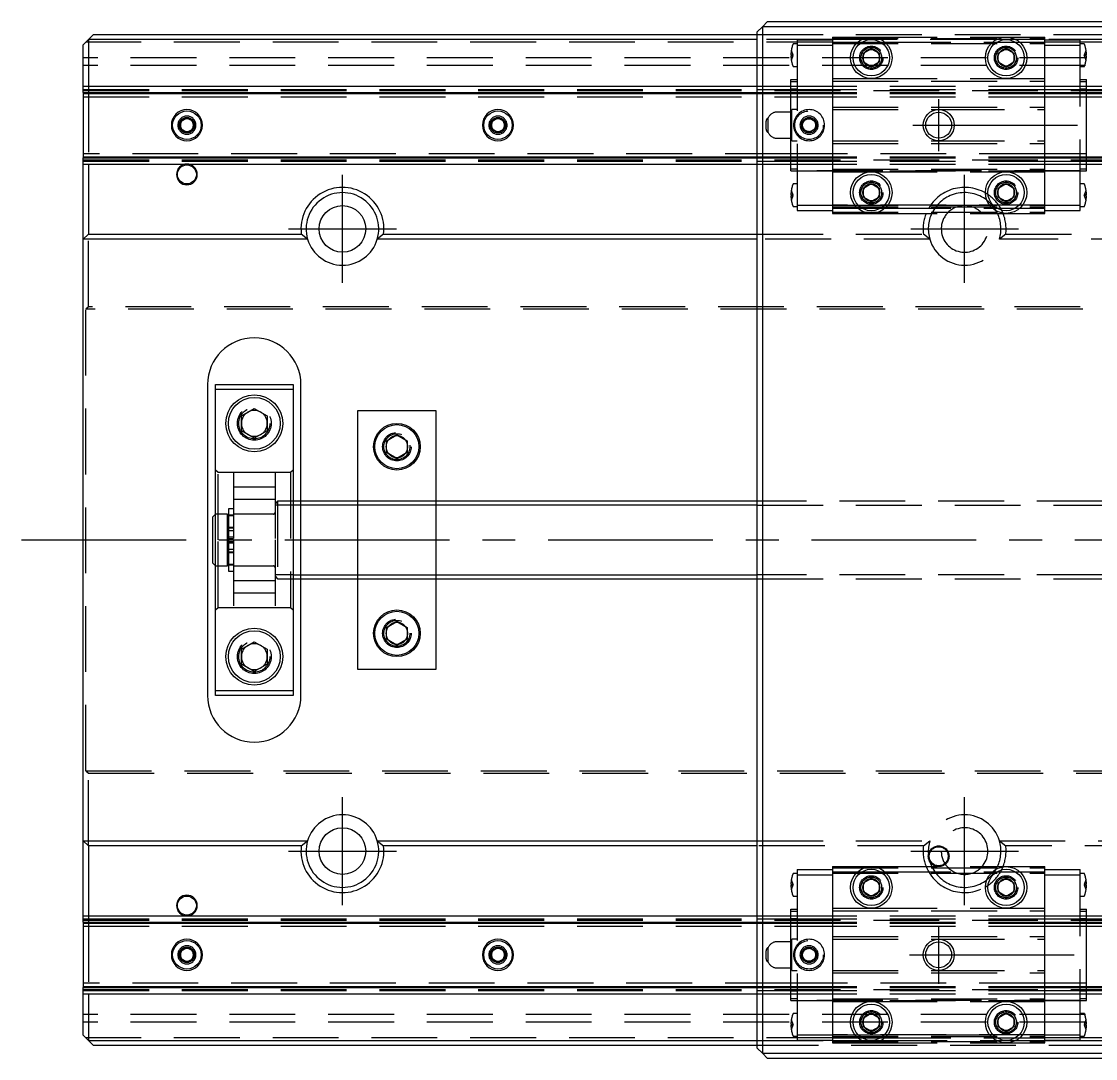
# Model space of a CAD drawing. Extents: x -22 to 734, y -340 to 107.
# Drawn here: x -11.9 to 195.2, y -100 to 100 of the extents above; entities that cross this region are included whole.
import ezdxf

# ---------------------------------------------------------------- set-up
doc = ezdxf.new("R2010")
doc.units = 0
doc.linetypes.add('CENTER', pattern=[50.8, 31.75, -6.35, 6.35, -6.35])
doc.linetypes.add('DASHED', pattern=[19.05, 12.7, -6.35])
doc.layers.get('0').update_dxf_attribs({"linetype": 'CONTINUOUS'})
doc.layers.add('CENTER', color=1, linetype='CENTER')

msp = doc.modelspace()

# ---------------------------------------------------------------- linework, layer by layer
at = {"color": 7, "linetype": 'CONTINUOUS'}
for p, q in [((132, 100), (131, 99)), ((132, 100), (328, 100)), ((2, 97.5), (1, 96.5)), ((2, 97.5), (130, 97.5)), ((131, 99), (130, 98)), ((130, -98), (130, 98)), ((329, 99), (131, 99)), ((131, 99), (131, -99)), ((1, 96.5), (0, 95.5)), ((0, 87.5), (0, 95.5)), ((130, 96.5), (1, 96.5)), ((1, 96.5), (1, 87.5)), ((150.5, 93.87), (152, 94.73)), ((150.5, 92.13), (150.5, 93.87)), ((152, 94.73), (153.5, 93.87)), ((153.5, 93.87), (153.5, 92.13)), ((176.5, 93.87), (178, 94.73)), ((176.5, 92.13), (176.5, 93.87)), ((178, 94.73), (179.5, 93.87)), ((179.5, 93.87), (179.5, 92.13)), ((152, 91.27), (150.5, 92.13)), ((153.5, 92.13), (152, 91.27)), ((178, 91.27), (176.5, 92.13)), ((179.5, 92.13), (178, 91.27)), ((0, 86.32), (0, 87.5)), ((0, 87.5), (130, 87.5)), ((0, 86.32), (0, 86.1)), ((0, 86.32), (130, 86.32)), ((0, 86.1), (0, 73.9)), ((0, 86.1), (130, 86.1)), ((18.75, 80.72), (20, 81.44)), ((20, 81.44), (21.25, 80.72)), ((78.75, 80.72), (80, 81.44)), ((80, 81.44), (81.25, 80.72)), ((18.75, 79.28), (18.75, 80.72)), ((20, 78.56), (18.75, 79.28)), ((21.25, 79.28), (20, 78.56)), ((21.25, 80.72), (21.25, 79.28)), ((78.75, 79.28), (78.75, 80.72)), ((80, 78.56), (78.75, 79.28)), ((81.25, 79.28), (80, 78.56)), ((81.25, 80.72), (81.25, 79.28)), ((0, 73.9), (0, 73.68)), ((0, 73.9), (130, 73.9)), ((0, 72.5), (0, 73.68)), ((0, 73.68), (130, 73.68)), ((0, 58), (0, 72.5)), ((0, 72.5), (130, 72.5)), ((1, 72.5), (1, 59)), ((150.5, 67.87), (152, 68.73)), ((152, 68.73), (153.5, 67.87)), ((176.5, 67.87), (178, 68.73)), ((178, 68.73), (179.5, 67.87)), ((150.5, 66.13), (150.5, 67.87)), ((153.5, 67.87), (153.5, 66.13)), ((176.5, 66.13), (176.5, 67.87)), ((179.5, 67.87), (179.5, 66.13)), ((152, 65.27), (150.5, 66.13)), ((153.5, 66.13), (152, 65.27)), ((178, 65.27), (176.5, 66.13)), ((179.5, 66.13), (178, 65.27)), ((0, 58), (1, 59)), ((1, 59), (42.06, 59)), ((43.29, 58), (42.06, 59)), ((57.94, 59), (56.71, 58)), ((57.94, 59), (130, 59)), ((0, -58), (0, 58)), ((43.29, 58), (0, 58)), ((130, 58), (56.71, 58)), ((24, 30), (24, -30)), ((25.5, 29), (25.5, 30)), ((25.5, 30), (40.5, 30)), ((40.5, 30), (40.5, 29)), ((42, 7.5), (42, 30)), ((25.5, -29), (25.5, 29)), ((40.5, 29), (25.5, 29)), ((40.5, 29), (40.5, -29)), ((30.5, 23.94), (33, 25.39)), ((33, 25.39), (35.5, 23.94)), ((53, 7.5), (53, 25)), ((53, 25), (68, 25)), ((68, 25), (68, 7.5)), ((30.5, 21.06), (30.5, 23.94)), ((35.5, 23.94), (35.5, 21.06)), ((33, 19.61), (30.5, 21.06)), ((35.5, 21.06), (33, 19.61)), ((58.5, 19.15), (60.5, 20.31)), ((58.5, 16.85), (58.5, 19.15)), ((60.5, 20.31), (62.5, 19.15)), ((62.5, 19.15), (62.5, 16.85)), ((60.5, 15.69), (58.5, 16.85)), ((62.5, 16.85), (60.5, 15.69)), ((130, 7.5), (40.5, 7.5)), ((25.5, 5), (25, 4.5)), ((25, -4.5), (25, 4.5)), ((25, -4.5), (25.5, -5)), ((40.5, -7.5), (130, -7.5)), ((42, -30), (42, -7.5)), ((53, -25), (53, -7.5)), ((68, -7.5), (68, -25)), ((58.5, -16.85), (60.5, -15.69)), ((60.5, -15.69), (62.5, -16.85)), ((58.5, -19.15), (58.5, -16.85)), ((62.5, -16.85), (62.5, -19.15)), ((30.5, -21.06), (33, -19.61)), ((33, -19.61), (35.5, -21.06)), ((60.5, -20.31), (58.5, -19.15)), ((62.5, -19.15), (60.5, -20.31)), ((30.5, -23.94), (30.5, -21.06)), ((35.5, -21.06), (35.5, -23.94)), ((33, -25.39), (30.5, -23.94)), ((35.5, -23.94), (33, -25.39)), ((68, -25), (53, -25)), ((25.5, -29), (40.5, -29)), ((25.5, -30), (25.5, -29)), ((40.5, -29), (40.5, -30)), ((40.5, -30), (25.5, -30)), ((0, -58), (43.29, -58)), ((1, -59), (0, -58)), ((0, -72.5), (0, -58)), ((42.06, -59), (43.29, -58)), ((56.71, -58), (130, -58)), ((56.71, -58), (57.94, -59)), ((42.06, -59), (1, -59)), ((1, -59), (1, -72.5)), ((130, -59), (57.94, -59)), ((150.5, -66.13), (152, -65.27)), ((150.5, -67.87), (150.5, -66.13)), ((152, -65.27), (153.5, -66.13)), ((153.5, -66.13), (153.5, -67.87)), ((176.5, -66.13), (178, -65.27)), ((176.5, -67.87), (176.5, -66.13)), ((178, -65.27), (179.5, -66.13)), ((179.5, -66.13), (179.5, -67.87)), ((152, -68.73), (150.5, -67.87)), ((153.5, -67.87), (152, -68.73)), ((178, -68.73), (176.5, -67.87)), ((179.5, -67.87), (178, -68.73)), ((0, -73.68), (0, -72.5)), ((0, -72.5), (130, -72.5)), ((0, -73.68), (130, -73.68)), ((0, -73.68), (0, -73.9)), ((0, -73.9), (0, -86.1)), ((0, -73.9), (130, -73.9)), ((18.75, -79.28), (20, -78.56)), ((20, -78.56), (21.25, -79.28)), ((78.75, -79.28), (80, -78.56)), ((80, -78.56), (81.25, -79.28)), ((18.75, -80.72), (18.75, -79.28)), ((20, -81.44), (18.75, -80.72)), ((21.25, -80.72), (20, -81.44)), ((21.25, -79.28), (21.25, -80.72)), ((78.75, -80.72), (78.75, -79.28)), ((80, -81.44), (78.75, -80.72)), ((81.25, -80.72), (80, -81.44)), ((81.25, -79.28), (81.25, -80.72)), ((0, -86.1), (0, -86.32)), ((0, -86.1), (130, -86.1)), ((0, -87.5), (0, -86.32)), ((0, -86.32), (130, -86.32)), ((0, -95.5), (0, -87.5)), ((0, -87.5), (130, -87.5)), ((1, -87.5), (1, -96.5)), ((150.5, -92.13), (152, -91.27)), ((150.5, -93.87), (150.5, -92.13)), ((152, -91.27), (153.5, -92.13)), ((153.5, -92.13), (153.5, -93.87)), ((176.5, -92.13), (178, -91.27)), ((176.5, -93.87), (176.5, -92.13)), ((178, -91.27), (179.5, -92.13)), ((179.5, -92.13), (179.5, -93.87)), ((152, -94.73), (150.5, -93.87)), ((153.5, -93.87), (152, -94.73)), ((178, -94.73), (176.5, -93.87)), ((179.5, -93.87), (178, -94.73)), ((0, -95.5), (1, -96.5)), ((1, -96.5), (2, -97.5)), ((1, -96.5), (130, -96.5)), ((130, -97.5), (2, -97.5)), ((130, -98), (131, -99)), ((131, -99), (329, -99)), ((131, -99), (132, -100)), ((328, -100), (132, -100))]:
    msp.add_line(p, q, dxfattribs=at)
at = {"color": 3, "linetype": 'DASHED'}
for p, q in [((130, 97.5), (218, 97.5)), ((144.5, 96), (0.5, 96)), ((144.5, 96.5), (130, 96.5)), ((137.7, 95.7), (136.99, 95.7)), ((137.7, 96.45), (144.5, 96.45)), ((137.7, 96.45), (137.7, 95.45)), ((137.7, 95.45), (144.5, 95.45)), ((137.7, 95.45), (137.7, 64.55)), ((144.5, 97), (152, 97)), ((144.5, 97), (144.5, 96)), ((144.5, 96.75), (185.5, 96.75)), ((150.06, 96.5), (144.5, 96.5)), ((144.5, 96), (149.35, 96)), ((144.5, 96), (144.5, 89)), ((144.5, 95.75), (185.5, 95.75)), ((149.35, 96), (150.2, 96)), ((152, 96.5), (150.06, 96.5)), ((150.2, 96), (153.8, 96)), ((152, 97), (178, 97)), ((153.94, 96.5), (152, 96.5)), ((153.8, 96), (154.65, 96)), ((176.06, 96.5), (153.94, 96.5)), ((154.65, 96), (175.35, 96)), ((175.35, 96), (176.2, 96)), ((178, 96.5), (176.06, 96.5)), ((176.2, 96), (179.8, 96)), ((178, 97), (185.5, 97)), ((179.94, 96.5), (178, 96.5)), ((179.8, 96), (180.65, 96)), ((185.5, 96.5), (179.94, 96.5)), ((180.65, 96), (185.5, 96)), ((185.5, 96), (185.5, 97)), ((218, 96.5), (185.5, 96.5)), ((185.5, 96.45), (192.3, 96.45)), ((274.5, 96), (185.5, 96)), ((185.5, 89), (185.5, 96)), ((185.5, 95.45), (192.3, 95.45)), ((192.3, 95.45), (192.3, 96.45)), ((193.01, 95.7), (192.3, 95.7)), ((192.3, 64.55), (192.3, 95.45)), ((136.5, 93.6), (136.58, 93.6)), ((136.58, 93.4), (136.5, 93.4)), ((136.58, 94.5), (136.9, 93.6)), ((136.58, 93.6), (136.9, 93.6)), ((136.58, 93.6), (136.58, 93.4)), ((136.9, 93.4), (136.58, 92.5)), ((136.58, 93.4), (136.9, 93.4)), ((136.9, 93.6), (136.94, 93.5)), ((136.9, 93.4), (136.94, 93.5)), ((150, 93), (150.03, 93.35)), ((176, 93), (176.02, 93.3)), ((193.1, 93.6), (193.06, 93.5)), ((193.1, 93.4), (193.06, 93.5)), ((193.1, 93.6), (193.42, 94.5)), ((193.42, 93.6), (193.1, 93.6)), ((193.42, 92.5), (193.1, 93.4)), ((193.42, 93.4), (193.1, 93.4)), ((193.42, 93.4), (193.42, 93.6)), ((193.42, 93.6), (193.5, 93.6)), ((193.5, 93.4), (193.42, 93.4)), ((460, 93), (0, 93)), ((460, 91.5), (0, 91.5)), ((136.99, 91.3), (137.7, 91.3)), ((192.3, 91.3), (193.01, 91.3)), ((1, 87.5), (1, 72.5)), ((130, 87.5), (136.5, 87.5)), ((136.5, 88.43), (136.5, 88.82)), ((136.5, 88.82), (137.7, 88.82)), ((136.5, 88.43), (137.7, 88.43)), ((136.5, 86.03), (136.5, 88.43)), ((136.5, 87.5), (185.5, 87.5)), ((136.5, 87.01), (137.7, 87.01)), ((144.5, 89), (144.5, 88.5)), ((144.5, 89), (152, 89)), ((144.5, 88.5), (144.5, 83.5)), ((144.5, 88.5), (185.5, 88.5)), ((152, 89), (178, 89)), ((178, 89), (185.5, 89)), ((185.5, 88.5), (185.5, 89)), ((185.5, 83.5), (185.5, 88.5)), ((185.5, 87.5), (193.5, 87.5)), ((192.3, 88.82), (193.5, 88.82)), ((192.3, 88.43), (193.5, 88.43)), ((192.3, 87.01), (193.5, 87.01)), ((193.5, 88.43), (193.5, 88.82)), ((193.5, 86.03), (193.5, 88.43)), ((193.5, 87.5), (266.5, 87.5)), ((0, 86.91), (130, 86.91)), ((0, 86.7), (460, 86.7)), ((0, 86.26), (136.5, 86.26)), ((0, 85.5), (136.5, 85.5)), ((130, 86.91), (136.5, 86.91)), ((130, 86.32), (136.5, 86.32)), ((130, 86.1), (136.5, 86.1)), ((136.5, 86.91), (185.5, 86.91)), ((136.5, 86.32), (185.5, 86.32)), ((136.5, 86.26), (185.5, 86.26)), ((136.5, 86.1), (185.5, 86.1)), ((136.5, 82.5), (136.5, 86.03)), ((136.5, 85.5), (185.5, 85.5)), ((185.5, 86.91), (193.5, 86.91)), ((185.5, 86.32), (193.5, 86.32)), ((185.5, 86.26), (193.5, 86.26)), ((185.5, 86.1), (193.5, 86.1)), ((185.5, 85.5), (193.5, 85.5)), ((193.5, 86.91), (266.5, 86.91)), ((193.5, 86.32), (266.5, 86.32)), ((193.5, 86.26), (266.5, 86.26)), ((193.5, 86.1), (266.5, 86.1)), ((193.5, 73.97), (193.5, 86.03)), ((193.5, 85.5), (266.5, 85.5)), ((137.7, 83), (136.7, 83)), ((136.7, 80), (136.7, 83)), ((144.5, 83.5), (144.5, 83)), ((144.5, 83.5), (185.5, 83.5)), ((144.5, 83), (165, 83)), ((144.5, 83), (144.5, 77)), ((165, 83), (185.5, 83)), ((185.5, 83), (185.5, 83.5)), ((185.5, 77), (185.5, 83)), ((132.12, 80), (132.12, 81.39)), ((136.7, 82.5), (133.75, 82.5)), ((136.5, 77.5), (136.5, 82.5)), ((138.75, 80.72), (140, 81.44)), ((140, 81.44), (141.25, 80.72)), ((18.5, 80), (18.52, 80.22)), ((78.5, 80), (78.52, 80.22)), ((131.7, 80), (131.7, 80.75)), ((131.7, 79.25), (131.7, 80)), ((132.12, 78.61), (132.12, 80)), ((136.7, 77), (136.7, 80)), ((138.5, 80), (138.52, 80.25)), ((138.75, 79.28), (138.75, 80.72)), ((140, 78.56), (138.75, 79.28)), ((141.25, 79.28), (140, 78.56)), ((141.25, 80.72), (141.25, 79.28)), ((133.75, 77.5), (136.7, 77.5)), ((136.5, 73.97), (136.5, 77.5)), ((136.7, 77), (137.7, 77)), ((144.5, 77), (165, 77)), ((144.5, 77), (144.5, 76.5)), ((165, 77), (185.5, 77)), ((185.5, 76.5), (185.5, 77)), ((144.5, 76.5), (144.5, 71.5)), ((144.5, 76.5), (185.5, 76.5)), ((185.5, 71.5), (185.5, 76.5)), ((136.5, 74.5), (0, 74.5)), ((0, 73.74), (136.5, 73.74)), ((0, 73.3), (460, 73.3)), ((0, 73.09), (130, 73.09)), ((130, 73.9), (136.5, 73.9)), ((130, 73.68), (136.5, 73.68)), ((130, 73.09), (136.5, 73.09)), ((185.5, 74.5), (136.5, 74.5)), ((136.5, 71.57), (136.5, 73.97)), ((136.5, 73.9), (185.5, 73.9)), ((136.5, 73.74), (185.5, 73.74)), ((136.5, 73.68), (185.5, 73.68)), ((136.5, 73.09), (185.5, 73.09)), ((137.7, 72.99), (136.5, 72.99)), ((193.5, 74.5), (185.5, 74.5)), ((185.5, 73.9), (193.5, 73.9)), ((185.5, 73.74), (193.5, 73.74)), ((185.5, 73.68), (193.5, 73.68)), ((185.5, 73.09), (193.5, 73.09)), ((193.5, 72.99), (192.3, 72.99)), ((266.5, 74.5), (193.5, 74.5)), ((193.5, 71.57), (193.5, 73.97)), ((193.5, 73.9), (266.5, 73.9)), ((193.5, 73.74), (266.5, 73.74)), ((193.5, 73.68), (266.5, 73.68)), ((193.5, 73.09), (266.5, 73.09)), ((130, 72.5), (136.5, 72.5)), ((136.5, 72.5), (185.5, 72.5)), ((136.5, 71.18), (136.5, 71.57)), ((136.5, 71.57), (137.7, 71.57)), ((136.5, 71.18), (185.5, 71.18)), ((192.3, 71.18), (137.7, 71.18)), ((144.5, 71.5), (144.5, 71)), ((144.5, 71.5), (185.5, 71.5)), ((144.5, 71), (152, 71)), ((144.5, 71), (144.5, 64)), ((152, 71), (178, 71)), ((178, 71), (185.5, 71)), ((185.5, 72.5), (193.5, 72.5)), ((185.5, 71), (185.5, 71.5)), ((185.5, 71.18), (193.5, 71.18)), ((185.5, 64), (185.5, 71)), ((192.3, 71.57), (193.5, 71.57)), ((193.5, 72.5), (266.5, 72.5)), ((193.5, 71.18), (193.5, 71.57)), ((137.7, 68.7), (136.99, 68.7)), ((193.01, 68.7), (192.3, 68.7)), ((136.5, 66.6), (136.58, 66.6)), ((136.58, 66.4), (136.5, 66.4)), ((136.58, 67.5), (136.9, 66.6)), ((136.58, 66.6), (136.9, 66.6)), ((136.58, 66.6), (136.58, 66.4)), ((136.9, 66.4), (136.58, 65.5)), ((136.58, 66.4), (136.9, 66.4)), ((136.9, 66.6), (136.94, 66.5)), ((136.9, 66.4), (136.94, 66.5)), ((150, 67), (150.03, 67.35)), ((176, 67), (176.02, 67.3)), ((193.1, 66.6), (193.06, 66.5)), ((193.1, 66.4), (193.06, 66.5)), ((193.1, 66.6), (193.42, 67.5)), ((193.42, 66.6), (193.1, 66.6)), ((193.42, 65.5), (193.1, 66.4)), ((193.42, 66.4), (193.1, 66.4)), ((193.42, 66.4), (193.42, 66.6)), ((193.42, 66.6), (193.5, 66.6)), ((193.5, 66.4), (193.42, 66.4)), ((136.99, 64.3), (137.7, 64.3)), ((137.7, 64.55), (144.5, 64.55)), ((137.7, 64.55), (137.7, 63.55)), ((144.5, 64.55), (185.5, 64.55)), ((185.5, 64.55), (144.5, 64.55)), ((144.5, 64.25), (185.5, 64.25)), ((185.5, 64.55), (192.3, 64.55)), ((192.3, 63.55), (192.3, 64.55)), ((192.3, 64.3), (193.01, 64.3)), ((137.7, 63.55), (144.5, 63.55)), ((144.5, 64), (144.5, 63)), ((144.5, 64), (149.35, 64)), ((144.5, 63.25), (185.5, 63.25)), ((144.5, 63), (152, 63)), ((149.35, 64), (150.2, 64)), ((150.2, 64), (153.8, 64)), ((152, 63), (178, 63)), ((153.8, 64), (154.65, 64)), ((154.65, 64), (175.35, 64)), ((175.35, 64), (176.2, 64)), ((176.2, 64), (179.8, 64)), ((178, 63), (185.5, 63)), ((179.8, 64), (180.65, 64)), ((180.65, 64), (185.5, 64)), ((185.5, 63), (185.5, 64)), ((185.5, 63.55), (192.3, 63.55)), ((1, 45), (1, 59)), ((130, 59), (162.06, 59)), ((163.29, 58), (162.06, 59)), ((177.94, 59), (176.71, 58)), ((177.94, 59), (282.06, 59)), ((163.29, 58), (130, 58)), ((283.29, 58), (176.71, 58)), ((1, 45), (0.5, 44.5)), ((459.5, 44.5), (0.5, 44.5)), ((0.5, -44.5), (0.5, 44.5)), ((459, 45), (1, 45)), ((30, 22.5), (30.02, 22.85)), ((62.98, 18.29), (63, 18)), ((26, 13), (25.5, 13.5)), ((29, 13), (26, 13)), ((26, 0), (26, 13)), ((37, 13), (29, 13)), ((29, 13), (29, 0)), ((40, 13), (37, 13)), ((37, 13), (37, 0)), ((40.5, 13.5), (40, 13)), ((40, 13), (40, -13)), ((37, 10.2), (29, 10.2)), ((37, 7.8), (29, 7.8)), ((37.5, 7.5), (37, 7)), ((40.5, 6.75), (37, 6.75)), ((40.5, 7.5), (37.5, 7.5)), ((37.5, 7.5), (37.5, -7.5)), ((42, 2.5), (42, 7.5)), ((53, 2.5), (53, 7.5)), ((68, 7.5), (68, 2.5)), ((330, 7.5), (130, 7.5)), ((130, 6.75), (330, 6.75)), ((27.85, 5), (25.5, 5)), ((27.85, -5), (27.85, 5)), ((29, 4.8), (27.85, 4.8)), ((29, 6), (28, 6)), ((28, 6), (28, -6)), ((29, 4.65), (28, 4.65)), ((36.7, 5), (29, 5)), ((37, 5), (36.7, 5)), ((29, 2.4), (28, 2.4)), ((28, 2.34), (29, 2.34)), ((42, -2.5), (42, 2.5)), ((53, -2.5), (53, 2.5)), ((68, 2.5), (68, -2.5)), ((29, 1.8), (28, 1.8)), ((28, 0.6), (29, 0.6)), ((28, 0.3), (29, 0.3)), ((26, -13), (26, 0)), ((28, -0.3), (29, -0.3)), ((29, -0.6), (28, -0.6)), ((28, -1.8), (29, -1.8)), ((29, 0), (29, -13)), ((37, 0), (37, -13)), ((29, -2.34), (28, -2.34)), ((28, -2.4), (29, -2.4)), ((42, -7.5), (42, -2.5)), ((53, -7.5), (53, -2.5)), ((68, -2.5), (68, -7.5)), ((25.5, -5), (27.85, -5)), ((27.85, -4.8), (29, -4.8)), ((28, -4.65), (29, -4.65)), ((28, -6), (29, -6)), ((29, -5), (36.7, -5)), ((36.7, -5), (37, -5)), ((29, -7.8), (37, -7.8)), ((40.5, -6.75), (37, -6.75)), ((37, -7), (37.5, -7.5)), ((37.5, -7.5), (40.5, -7.5)), ((330, -6.75), (130, -6.75)), ((130, -7.5), (330, -7.5)), ((29, -10.2), (37, -10.2)), ((25.5, -13.5), (26, -13)), ((26, -13), (29, -13)), ((29, -13), (37, -13)), ((37, -13), (40, -13)), ((40, -13), (40.5, -13.5)), ((58, -18), (58.02, -17.7)), ((30, -22.5), (30.02, -22.15)), ((0.5, -44.5), (459.5, -44.5)), ((0.5, -44.5), (1, -45)), ((1, -59), (1, -45)), ((1, -45), (459, -45)), ((130, -58), (163.29, -58)), ((162.06, -59), (163.29, -58)), ((176.71, -58), (283.29, -58)), ((176.71, -58), (177.94, -59)), ((162.06, -59), (130, -59)), ((282.06, -59), (177.94, -59)), ((137.7, -63.55), (144.5, -63.55)), ((137.7, -63.55), (137.7, -64.55)), ((144.5, -63), (152, -63)), ((144.5, -63), (144.5, -64)), ((144.5, -63.25), (185.5, -63.25)), ((144.5, -64), (144.5, -71)), ((144.5, -64), (149.35, -64)), ((149.35, -64), (150.2, -64)), ((150.2, -64), (153.8, -64)), ((152, -63), (178, -63)), ((153.8, -64), (154.65, -64)), ((154.65, -64), (175.35, -64)), ((175.35, -64), (176.2, -64)), ((176.2, -64), (179.8, -64)), ((178, -63), (185.5, -63)), ((179.8, -64), (180.65, -64)), ((180.65, -64), (185.5, -64)), ((185.5, -64), (185.5, -63)), ((185.5, -63.55), (192.3, -63.55)), ((185.5, -71), (185.5, -64)), ((192.3, -64.55), (192.3, -63.55)), ((136.58, -65.5), (136.9, -66.4)), ((137.7, -64.3), (136.99, -64.3)), ((137.7, -64.55), (137.7, -95.45)), ((137.7, -64.55), (144.5, -64.55)), ((144.5, -64.25), (185.5, -64.25)), ((185.5, -64.55), (192.3, -64.55)), ((193.01, -64.3), (192.3, -64.3)), ((192.3, -95.45), (192.3, -64.55)), ((193.1, -66.4), (193.42, -65.5)), ((136.5, -66.4), (136.58, -66.4)), ((136.58, -66.6), (136.5, -66.6)), ((136.58, -66.4), (136.9, -66.4)), ((136.58, -66.4), (136.58, -66.6)), ((136.9, -66.6), (136.58, -67.5)), ((136.58, -66.6), (136.9, -66.6)), ((136.9, -66.4), (136.94, -66.5)), ((136.9, -66.6), (136.94, -66.5)), ((150, -67), (150.03, -66.65)), ((176, -67), (176.03, -66.65)), ((193.1, -66.4), (193.06, -66.5)), ((193.1, -66.6), (193.06, -66.5)), ((193.42, -66.4), (193.1, -66.4)), ((193.42, -67.5), (193.1, -66.6)), ((193.42, -66.6), (193.1, -66.6)), ((193.42, -66.6), (193.42, -66.4)), ((193.42, -66.4), (193.5, -66.4)), ((193.5, -66.6), (193.42, -66.6)), ((136.99, -68.7), (137.7, -68.7)), ((192.3, -68.7), (193.01, -68.7)), ((1, -72.5), (1, -87.5)), ((130, -72.5), (136.5, -72.5)), ((136.5, -71.57), (136.5, -71.18)), ((136.5, -71.18), (137.7, -71.18)), ((136.5, -73.97), (136.5, -71.57)), ((136.5, -71.57), (137.7, -71.57)), ((136.5, -72.5), (185.5, -72.5)), ((144.5, -71), (152, -71)), ((144.5, -71), (144.5, -71.5)), ((144.5, -71.5), (144.5, -76.5)), ((144.5, -71.5), (185.5, -71.5)), ((152, -71), (178, -71)), ((178, -71), (185.5, -71)), ((185.5, -71.5), (185.5, -71)), ((185.5, -76.5), (185.5, -71.5)), ((185.5, -72.5), (193.5, -72.5)), ((192.3, -71.18), (193.5, -71.18)), ((192.3, -71.57), (193.5, -71.57)), ((193.5, -71.57), (193.5, -71.18)), ((193.5, -73.97), (193.5, -71.57)), ((193.5, -72.5), (266.5, -72.5)), ((0, -73.09), (130, -73.09)), ((0, -73.3), (460, -73.3)), ((0, -73.74), (136.5, -73.74)), ((0, -74.5), (136.5, -74.5)), ((130, -73.09), (136.5, -73.09)), ((130, -73.68), (136.5, -73.68)), ((130, -73.9), (136.5, -73.9)), ((136.5, -72.99), (137.7, -72.99)), ((136.5, -73.09), (185.5, -73.09)), ((136.5, -73.68), (185.5, -73.68)), ((136.5, -73.74), (185.5, -73.74)), ((136.5, -73.9), (185.5, -73.9)), ((136.5, -77.5), (136.5, -73.97)), ((136.5, -74.5), (185.5, -74.5)), ((185.5, -73.09), (193.5, -73.09)), ((185.5, -73.68), (193.5, -73.68)), ((185.5, -73.74), (193.5, -73.74)), ((185.5, -73.9), (193.5, -73.9)), ((185.5, -74.5), (193.5, -74.5)), ((192.3, -72.99), (193.5, -72.99)), ((193.5, -73.09), (266.5, -73.09)), ((193.5, -73.68), (266.5, -73.68)), ((193.5, -73.74), (266.5, -73.74)), ((193.5, -73.9), (266.5, -73.9)), ((193.5, -86.03), (193.5, -73.97)), ((193.5, -74.5), (266.5, -74.5)), ((144.5, -76.5), (185.5, -76.5)), ((144.5, -76.5), (144.5, -77)), ((185.5, -77), (185.5, -76.5)), ((132.12, -80), (132.12, -78.61)), ((136.7, -77.5), (133.75, -77.5)), ((136.5, -82.5), (136.5, -77.5)), ((137.7, -77), (136.7, -77)), ((136.7, -80), (136.7, -77)), ((138.75, -79.28), (140, -78.56)), ((140, -78.56), (141.25, -79.28)), ((144.5, -77), (144.5, -83)), ((144.5, -77), (165, -77)), ((165, -77), (185.5, -77)), ((185.5, -83), (185.5, -77)), ((21.48, -79.74), (21.5, -80)), ((78.5, -80), (78.52, -79.75)), ((131.7, -80), (131.7, -79.25)), ((131.7, -80.75), (131.7, -80)), ((132.12, -81.39), (132.12, -80)), ((136.7, -83), (136.7, -80)), ((138.5, -80), (138.52, -79.75)), ((138.75, -80.72), (138.75, -79.28)), ((140, -81.44), (138.75, -80.72)), ((141.25, -80.72), (140, -81.44)), ((141.25, -79.28), (141.25, -80.72)), ((133.75, -82.5), (136.7, -82.5)), ((136.5, -86.03), (136.5, -82.5)), ((136.7, -83), (137.7, -83)), ((144.5, -83), (165, -83)), ((144.5, -83), (144.5, -83.5)), ((144.5, -83.5), (144.5, -88.5)), ((144.5, -83.5), (185.5, -83.5)), ((165, -83), (185.5, -83)), ((185.5, -83.5), (185.5, -83)), ((185.5, -88.5), (185.5, -83.5)), ((136.5, -85.5), (0, -85.5)), ((0, -86.26), (136.5, -86.26)), ((0, -86.7), (460, -86.7)), ((0, -86.91), (130, -86.91)), ((130, -86.1), (136.5, -86.1)), ((130, -86.32), (136.5, -86.32)), ((130, -86.91), (136.5, -86.91)), ((185.5, -85.5), (136.5, -85.5)), ((136.5, -88.43), (136.5, -86.03)), ((136.5, -86.1), (185.5, -86.1)), ((136.5, -86.26), (185.5, -86.26)), ((136.5, -86.32), (185.5, -86.32)), ((136.5, -86.91), (185.5, -86.91)), ((193.5, -85.5), (185.5, -85.5)), ((185.5, -86.1), (193.5, -86.1)), ((185.5, -86.26), (193.5, -86.26)), ((185.5, -86.32), (193.5, -86.32)), ((185.5, -86.91), (193.5, -86.91)), ((266.5, -85.5), (193.5, -85.5)), ((193.5, -88.43), (193.5, -86.03)), ((193.5, -86.1), (266.5, -86.1)), ((193.5, -86.26), (266.5, -86.26)), ((193.5, -86.32), (266.5, -86.32)), ((193.5, -86.91), (266.5, -86.91)), ((130, -87.5), (136.5, -87.5)), ((137.7, -87.01), (136.5, -87.01)), ((136.5, -87.5), (185.5, -87.5)), ((136.5, -88.82), (136.5, -88.43)), ((136.5, -88.43), (137.7, -88.43)), ((136.5, -88.82), (185.5, -88.82)), ((192.3, -88.82), (137.7, -88.82)), ((144.5, -88.5), (185.5, -88.5)), ((144.5, -88.5), (144.5, -89)), ((144.5, -89), (144.5, -96)), ((144.5, -89), (152, -89)), ((152, -89), (178, -89)), ((178, -89), (185.5, -89)), ((185.5, -87.5), (193.5, -87.5)), ((185.5, -89), (185.5, -88.5)), ((185.5, -88.82), (193.5, -88.82)), ((185.5, -96), (185.5, -89)), ((193.5, -87.01), (192.3, -87.01)), ((192.3, -88.43), (193.5, -88.43)), ((193.5, -87.5), (266.5, -87.5)), ((193.5, -88.82), (193.5, -88.43)), ((460, -91.5), (0, -91.5)), ((460, -93), (0, -93)), ((136.58, -92.5), (136.9, -93.4)), ((137.7, -91.3), (136.99, -91.3)), ((150, -93), (150.03, -92.65)), ((176, -93), (176.02, -92.7)), ((193.01, -91.3), (192.3, -91.3)), ((193.1, -93.4), (193.42, -92.5)), ((136.5, -93.4), (136.58, -93.4)), ((136.58, -93.6), (136.5, -93.6)), ((136.58, -93.4), (136.9, -93.4)), ((136.58, -93.4), (136.58, -93.6)), ((136.9, -93.6), (136.58, -94.5)), ((136.58, -93.6), (136.9, -93.6)), ((136.9, -93.4), (136.94, -93.5)), ((136.9, -93.6), (136.94, -93.5)), ((193.1, -93.4), (193.06, -93.5)), ((193.1, -93.6), (193.06, -93.5)), ((193.42, -93.4), (193.1, -93.4)), ((193.42, -94.5), (193.1, -93.6)), ((193.42, -93.6), (193.1, -93.6)), ((193.42, -93.6), (193.42, -93.4)), ((193.42, -93.4), (193.5, -93.4)), ((193.5, -93.6), (193.42, -93.6)), ((144.5, -96), (0.5, -96)), ((130, -96.5), (144.5, -96.5)), ((136.99, -95.7), (137.7, -95.7)), ((137.7, -95.45), (144.5, -95.45)), ((137.7, -95.45), (137.7, -96.45)), ((137.7, -96.45), (144.5, -96.45)), ((144.5, -95.45), (185.5, -95.45)), ((185.5, -95.45), (144.5, -95.45)), ((144.5, -95.75), (185.5, -95.75)), ((144.5, -96), (149.35, -96)), ((144.5, -96), (144.5, -97)), ((144.5, -96.5), (150.06, -96.5)), ((144.5, -96.75), (185.5, -96.75)), ((144.5, -97), (152, -97)), ((149.35, -96), (150.2, -96)), ((150.06, -96.5), (152, -96.5)), ((150.2, -96), (153.8, -96)), ((152, -96.5), (153.94, -96.5)), ((152, -97), (178, -97)), ((153.8, -96), (154.65, -96)), ((153.94, -96.5), (176.06, -96.5)), ((154.65, -96), (175.35, -96)), ((175.35, -96), (176.2, -96)), ((176.06, -96.5), (178, -96.5)), ((176.2, -96), (179.8, -96)), ((178, -96.5), (179.94, -96.5)), ((178, -97), (185.5, -97)), ((179.8, -96), (180.65, -96)), ((179.94, -96.5), (185.5, -96.5)), ((180.65, -96), (185.5, -96)), ((185.5, -95.45), (192.3, -95.45)), ((274.5, -96), (185.5, -96)), ((185.5, -97), (185.5, -96)), ((185.5, -96.45), (192.3, -96.45)), ((185.5, -96.5), (218, -96.5)), ((192.3, -96.45), (192.3, -95.45)), ((192.3, -95.7), (193.01, -95.7)), ((218, -97.5), (130, -97.5))]:
    msp.add_line(p, q, dxfattribs=at)
at = {"color": 3, "linetype": 'CONTINUOUS'}
for p, q in [((130, 6.75), (40.5, 6.75)), ((40.5, -6.75), (130, -6.75))]:
    msp.add_line(p, q, dxfattribs=at)
at = {"color": 7, "linetype": 'CONTINUOUS'}
for centre, radius in [((152, 93), 4), ((152, 93), 3.5), ((178, 93), 4), ((178, 93), 3.5), ((20, 80), 2.75), ((80, 80), 2.75), ((165, 80), 2.5), ((152, 67), 4), ((152, 67), 3.5), ((178, 67), 4), ((178, 67), 3.5), ((50, 60), 4.5), ((33, 22.5), 5.5), ((33, 22.5), 5), ((60.5, 18), 4.5), ((60.5, 18), 4.25), ((60.5, -18), 4.5), ((60.5, -18), 4.25), ((33, -22.5), 5.5), ((33, -22.5), 5), ((50, -60), 4.5), ((152, -67), 4), ((152, -67), 3.5), ((178, -67), 4), ((178, -67), 3.5), ((20, -80), 2.75), ((80, -80), 2.75), ((165, -80), 2.5), ((152, -93), 4), ((178, -93), 4), ((152, -93), 3.5), ((178, -93), 3.5)]:
    msp.add_circle(centre, radius, dxfattribs=at)
at = {"color": 3, "linetype": 'DASHED'}
for centre, radius in [((152, 93), 2.25), ((152, 93), 2), ((152, 93), 1.62), ((178, 93), 2.25), ((178, 93), 2), ((178, 93), 1.62), ((20, 80), 1.5), ((80, 80), 1.5), ((140, 80), 2.75), ((140, 80), 1.5), ((140, 80), 1.25), ((152, 67), 2.25), ((152, 67), 2), ((152, 67), 1.62), ((178, 67), 2.25), ((178, 67), 2), ((178, 67), 1.62), ((33, 22.5), 3.25), ((33, 22.5), 3), ((60.5, 18), 2.75), ((60.5, 18), 2.5), ((60.5, -18), 2.75), ((60.5, -18), 2.5), ((33, -22.5), 3.25), ((33, -22.5), 3), ((165, -61), 2), ((165, -61), 1.83), ((152, -67), 2.25), ((152, -67), 2), ((152, -67), 1.62), ((178, -67), 2.25), ((178, -67), 2), ((178, -67), 1.62), ((20, -80), 1.5), ((80, -80), 1.5), ((140, -80), 2.75), ((140, -80), 1.5), ((140, -80), 1.25), ((152, -93), 2.25), ((152, -93), 2), ((178, -93), 2.25), ((178, -93), 2), ((152, -93), 1.62), ((178, -93), 1.62)]:
    msp.add_circle(centre, radius, dxfattribs=at)
at = {"color": 3, "linetype": 'CONTINUOUS'}
for centre, radius in [((165, 80), 3), ((20, 70.5), 1.83), ((20, -70.5), 1.83), ((165, -80), 3)]:
    msp.add_circle(centre, radius, dxfattribs=at)
at = {"color": 3, "linetype": 'DASHED'}
for centre, radius, start, end in [((142.5, 93.5), 6, 159.1494, 170.4059), ((136.99, 95.6), 0.1, 90, 159.1494), ((193.01, 95.6), 0.1, 20.8506, 90), ((187.5, 93.5), 6, 9.5941, 20.8506), ((142.5, 93.5), 6, 170.4203, 179.0449), ((142.5, 93.5), 6, 180.9551, 189.5797), ((152, 93), 1.65, 155.38, 180), ((152, 93), 1.62, 158.1587, 201.8413), ((152, 93), 1.62, 141.8413, 158.1587), ((152, 93), 1.65, 144.62, 155.38), ((152, 93), 1.65, 95.38, 144.62), ((152, 93), 1.62, 98.1587, 141.8413), ((152, 93), 1.62, 81.8413, 98.1587), ((152, 93), 1.65, 84.62, 95.38), ((152, 93), 1.65, 35.38, 84.62), ((152, 93), 1.62, 38.1587, 81.8413), ((152, 93), 1.62, 21.8413, 38.1587), ((152, 93), 1.65, 24.62, 35.38), ((152, 93), 1.65, 335.38, 24.62), ((152, 93), 1.62, 0, 21.8413), ((178, 93), 1.65, 155.38, 180), ((178, 93), 1.62, 158.1587, 201.8413), ((178, 93), 1.62, 141.8413, 158.1587), ((178, 93), 1.65, 144.62, 155.38), ((178, 93), 1.65, 95.38, 144.62), ((178, 93), 1.62, 98.1587, 141.8413), ((178, 93), 1.62, 81.8413, 98.1587), ((178, 93), 1.65, 84.62, 95.38), ((178, 93), 1.65, 35.38, 84.62), ((178, 93), 1.62, 38.1587, 81.8413), ((178, 93), 1.62, 21.8413, 38.1587), ((178, 93), 1.65, 24.62, 35.38), ((178, 93), 1.65, 335.38, 24.62), ((178, 93), 1.62, 0, 21.8413), ((187.5, 93.5), 6, 0.9551, 9.5797), ((187.5, 93.5), 6, 350.4203, 359.0449), ((142.5, 93.5), 6, 189.5941, 200.8506), ((136.99, 91.4), 0.1, 200.8506, 270), ((152, 93), 1.65, 180, 204.62), ((152, 93), 1.62, 201.8413, 218.1587), ((152, 93), 1.65, 204.62, 215.38), ((152, 93), 1.65, 215.38, 264.62), ((152, 93), 1.62, 218.1587, 261.8413), ((152, 93), 1.62, 261.8413, 278.1587), ((152, 93), 1.65, 264.62, 275.38), ((152, 93), 1.65, 275.38, 324.62), ((152, 93), 1.62, 278.1587, 321.8413), ((152, 93), 1.62, 321.8413, 338.1587), ((152, 93), 1.65, 324.62, 335.38), ((152, 93), 1.62, 338.1587, 0), ((178, 93), 1.65, 180, 204.62), ((178, 93), 1.62, 201.8413, 218.1587), ((178, 93), 1.65, 204.62, 215.38), ((178, 93), 1.65, 215.38, 264.62), ((178, 93), 1.62, 218.1587, 261.8413), ((178, 93), 1.62, 261.8413, 278.1587), ((178, 93), 1.65, 264.62, 275.38), ((178, 93), 1.65, 275.38, 324.62), ((178, 93), 1.62, 278.1587, 321.8413), ((178, 93), 1.62, 321.8413, 338.1587), ((178, 93), 1.65, 324.62, 335.38), ((178, 93), 1.62, 338.1587, 0), ((193.01, 91.4), 0.1, 270, 339.1494), ((187.5, 93.5), 6, 339.1494, 350.4059), ((140, 80), 3, 0, 180), ((20, 80), 1.75, 0, 180), ((20, 80), 1.25, 120, 180), ((20, 80), 1.25, 60, 120), ((20, 80), 1.25, 360, 60), ((80, 80), 1.75, 0, 180), ((80, 80), 1.25, 120, 180), ((80, 80), 1.25, 60, 120), ((80, 80), 1.25, 360, 60), ((132.4, 80.75), 0.7, 113.3919, 180), ((133.75, 80.75), 1.75, 90, 158.4596), ((140, 80), 1.75, 0, 180), ((20, 80), 1.75, 180, 0), ((20, 80), 1.25, 180, 240), ((20, 80), 1.25, 240, 300), ((20, 80), 1.25, 300, 360), ((80, 80), 1.75, 180, 0), ((80, 80), 1.25, 180, 240), ((80, 80), 1.25, 240, 300), ((80, 80), 1.25, 300, 360), ((132.4, 79.25), 0.7, 180, 246.6201), ((140, 80), 3, 180, 0), ((140, 80), 1.75, 180, 0), ((133.75, 79.25), 1.75, 201.5404, 270), ((142.5, 66.5), 6, 159.1494, 170.4059), ((136.99, 68.6), 0.1, 90, 159.1494), ((152, 67), 1.65, 95.38, 144.62), ((152, 67), 1.62, 98.1587, 141.8413), ((152, 67), 1.62, 81.8413, 98.1587), ((152, 67), 1.65, 84.62, 95.38), ((152, 67), 1.65, 35.38, 84.62), ((152, 67), 1.62, 38.1587, 81.8413), ((178, 67), 1.65, 95.38, 144.62), ((178, 67), 1.62, 98.1587, 141.8413), ((178, 67), 1.62, 81.8413, 98.1587), ((178, 67), 1.65, 84.62, 95.38), ((178, 67), 1.65, 35.38, 84.62), ((178, 67), 1.62, 38.1587, 81.8413), ((193.01, 68.6), 0.1, 20.8506, 90), ((187.5, 66.5), 6, 9.5941, 20.8506), ((142.5, 66.5), 6, 170.4203, 179.0449), ((142.5, 66.5), 6, 180.9551, 189.5797), ((152, 67), 1.65, 155.38, 180), ((152, 67), 1.65, 180, 204.62), ((152, 67), 1.62, 158.1587, 201.8413), ((152, 67), 1.62, 141.8413, 158.1587), ((152, 67), 1.65, 144.62, 155.38), ((152, 67), 1.62, 201.8413, 218.1587), ((152, 67), 1.65, 204.62, 215.38), ((152, 67), 1.62, 21.8413, 38.1587), ((152, 67), 1.62, 321.8413, 338.1587), ((152, 67), 1.65, 24.62, 35.38), ((152, 67), 1.65, 324.62, 335.38), ((152, 67), 1.65, 335.38, 24.62), ((152, 67), 1.62, 0, 21.8413), ((152, 67), 1.62, 338.1587, 0), ((170, 60), 8, 59.9946, 157.9757), ((170, 60), 7, 52.3616, 154.6231), ((170, 60), 8, 55.5709, 59.9946), ((170, 60), 8, 26.801, 55.5709), ((178, 67), 1.65, 155.38, 180), ((178, 67), 1.65, 180, 204.62), ((178, 67), 1.62, 158.1587, 201.8413), ((178, 67), 1.62, 141.8413, 158.1587), ((178, 67), 1.65, 144.62, 155.38), ((178, 67), 1.62, 201.8413, 218.1587), ((178, 67), 1.65, 204.62, 215.38), ((178, 67), 1.62, 21.8413, 38.1587), ((178, 67), 1.62, 321.8413, 338.1587), ((178, 67), 1.65, 24.62, 35.38), ((178, 67), 1.65, 324.62, 335.38), ((178, 67), 1.65, 335.38, 24.62), ((178, 67), 1.62, 0, 21.8413), ((178, 67), 1.62, 338.1587, 0), ((187.5, 66.5), 6, 0.9551, 9.5797), ((187.5, 66.5), 6, 350.4203, 359.0449), ((142.5, 66.5), 6, 189.5941, 200.8506), ((136.99, 64.4), 0.1, 200.8506, 270), ((152, 67), 1.65, 215.38, 264.62), ((152, 67), 1.62, 218.1587, 261.8413), ((152, 67), 1.62, 261.8413, 278.1587), ((152, 67), 1.65, 264.62, 275.38), ((152, 67), 1.65, 275.38, 324.62), ((152, 67), 1.62, 278.1587, 321.8413), ((170, 60), 4.5, 41.8103, 138.1897), ((170, 60), 7, 30.0102, 52.3616), ((178, 67), 1.65, 215.38, 264.62), ((178, 67), 1.62, 218.1587, 261.8413), ((178, 67), 1.62, 261.8413, 278.1587), ((178, 67), 1.65, 264.62, 275.38), ((178, 67), 1.65, 275.38, 324.62), ((178, 67), 1.62, 278.1587, 321.8413), ((193.01, 64.4), 0.1, 270, 339.1494), ((187.5, 66.5), 6, 339.1494, 350.4059), ((170, 60), 8, 157.9757, 187.1808), ((170, 60), 7, 154.6231, 196.6015), ((170, 60), 4.5, 138.1897, 180), ((170, 60), 4.5, 180, 41.8103), ((170, 60), 7, 25.3769, 30.0102), ((170, 60), 7, 343.3985, 25.3769), ((170, 60), 8, 22.3772, 26.801), ((170, 60), 8, 352.8192, 22.3772), ((170, 60), 7, 196.6015, 343.3985), ((33, 22.5), 2.5, 60, 120), ((33, 22.5), 2.5, 120, 180), ((33, 22.5), 2.5, 0, 60), ((33, 22.5), 2.5, 180, 240), ((33, 22.5), 2.5, 300, 0), ((33, 22.5), 2.5, 240, 300), ((60.5, 18), 2.1, 137.7528, 162.2472), ((60.5, 18), 2.1, 102.2472, 137.7528), ((60.5, 18), 2.1, 77.7528, 102.2472), ((60.5, 18), 2.1, 42.2472, 77.7528), ((60.5, 18), 2.1, 17.7528, 42.2472), ((60.5, 18), 2.1, 162.2472, 180), ((60.5, 18), 2.1, 180, 197.7528), ((60.5, 18), 2.1, 197.7528, 222.2472), ((60.5, 18), 2.1, 222.2472, 257.7528), ((60.5, 18), 2.1, 282.2472, 317.7528), ((60.5, 18), 2.1, 317.7528, 342.2472), ((60.5, 18), 2.1, 342.2472, 17.7528), ((60.5, 18), 2.1, 257.7528, 282.2472), ((36.7, 5.3), 0.3, 270, 360), ((36.7, -5.3), 0.3, 0, 90), ((60.5, -18), 2.1, 102.2472, 137.7528), ((60.5, -18), 2.1, 77.7528, 102.2472), ((60.5, -18), 2.1, 42.2472, 77.7528), ((60.5, -18), 2.1, 162.2472, 180), ((60.5, -18), 2.1, 180, 197.7528), ((60.5, -18), 2.1, 137.7528, 162.2472), ((60.5, -18), 2.1, 197.7528, 222.2472), ((60.5, -18), 2.1, 17.7528, 42.2472), ((60.5, -18), 2.1, 317.7528, 342.2472), ((60.5, -18), 2.1, 342.2472, 17.7528), ((33, -22.5), 2.5, 120, 180), ((33, -22.5), 2.5, 60, 120), ((33, -22.5), 2.5, 0, 60), ((60.5, -18), 2.1, 222.2472, 257.7528), ((60.5, -18), 2.1, 257.7528, 282.2472), ((60.5, -18), 2.1, 282.2472, 317.7528), ((33, -22.5), 2.5, 180, 240), ((33, -22.5), 2.5, 300, 0), ((33, -22.5), 2.5, 240, 300), ((170, -60), 7, 16.6015, 163.3985), ((170, -60), 4.5, 318.1897, 180), ((170, -60), 7, 163.3985, 205.3769), ((170, -60), 7, 334.6231, 16.6015), ((170, -60), 8, 172.8192, 202.0243), ((170, -60), 4.5, 180, 221.8103), ((170, -60), 8, 337.6228, 7.1808), ((170, -60), 8, 202.0243, 300.0054), ((170, -60), 7, 205.3769, 307.6384), ((170, -60), 4.5, 221.8103, 318.1897), ((170, -60), 7, 307.6384, 329.9898), ((170, -60), 8, 304.4291, 333.199), ((170, -60), 7, 329.9898, 334.6231), ((170, -60), 8, 333.199, 337.6228), ((142.5, -66.5), 6, 170.4203, 179.0449), ((142.5, -66.5), 6, 159.1494, 170.4059), ((136.99, -64.4), 0.1, 90, 159.1494), ((152, -67), 1.62, 141.8413, 158.1587), ((152, -67), 1.65, 144.62, 155.38), ((152, -67), 1.65, 95.38, 144.62), ((152, -67), 1.62, 98.1587, 141.8413), ((152, -67), 1.62, 81.8413, 98.1587), ((152, -67), 1.65, 84.62, 95.38), ((152, -67), 1.65, 35.38, 84.62), ((152, -67), 1.62, 38.1587, 81.8413), ((152, -67), 1.62, 21.8413, 38.1587), ((152, -67), 1.65, 24.62, 35.38), ((178, -67), 1.62, 141.8413, 158.1587), ((178, -67), 1.65, 144.62, 155.38), ((178, -67), 1.65, 95.38, 144.62), ((178, -67), 1.62, 98.1587, 141.8413), ((178, -67), 1.62, 81.8413, 98.1587), ((178, -67), 1.65, 84.62, 95.38), ((178, -67), 1.65, 35.38, 84.62), ((178, -67), 1.62, 38.1587, 81.8413), ((178, -67), 1.62, 21.8413, 38.1587), ((178, -67), 1.65, 24.62, 35.38), ((193.01, -64.4), 0.1, 20.8506, 90), ((187.5, -66.5), 6, 9.5941, 20.8506), ((187.5, -66.5), 6, 0.9551, 9.5797), ((142.5, -66.5), 6, 180.9551, 189.5797), ((142.5, -66.5), 6, 189.5941, 200.8506), ((152, -67), 1.65, 155.38, 180), ((152, -67), 1.65, 180, 204.62), ((152, -67), 1.62, 158.1587, 201.8413), ((152, -67), 1.62, 201.8413, 218.1587), ((152, -67), 1.65, 204.62, 215.38), ((152, -67), 1.65, 215.38, 264.62), ((152, -67), 1.62, 218.1587, 261.8413), ((152, -67), 1.65, 275.38, 324.62), ((152, -67), 1.62, 278.1587, 321.8413), ((152, -67), 1.62, 321.8413, 338.1587), ((152, -67), 1.65, 324.62, 335.38), ((152, -67), 1.65, 335.38, 24.62), ((152, -67), 1.62, 0, 21.8413), ((152, -67), 1.62, 338.1587, 0), ((170, -60), 8, 300.0054, 304.4291), ((178, -67), 1.65, 155.38, 180), ((178, -67), 1.65, 180, 204.62), ((178, -67), 1.62, 158.1587, 201.8413), ((178, -67), 1.62, 201.8413, 218.1587), ((178, -67), 1.65, 204.62, 215.38), ((178, -67), 1.65, 215.38, 264.62), ((178, -67), 1.62, 218.1587, 261.8413), ((178, -67), 1.65, 275.38, 324.62), ((178, -67), 1.62, 278.1587, 321.8413), ((178, -67), 1.62, 321.8413, 338.1587), ((178, -67), 1.65, 324.62, 335.38), ((178, -67), 1.65, 335.38, 24.62), ((178, -67), 1.62, 0, 21.8413), ((178, -67), 1.62, 338.1587, 0), ((187.5, -66.5), 6, 339.1494, 350.4059), ((187.5, -66.5), 6, 350.4203, 359.0449), ((136.99, -68.6), 0.1, 200.8506, 270), ((152, -67), 1.62, 261.8413, 278.1587), ((152, -67), 1.65, 264.62, 275.38), ((178, -67), 1.62, 261.8413, 278.1587), ((178, -67), 1.65, 264.62, 275.38), ((193.01, -68.6), 0.1, 270, 339.1494), ((20, -80), 1.75, 0, 180), ((80, -80), 1.75, 0, 180), ((132.4, -79.25), 0.7, 113.3919, 180), ((133.75, -79.25), 1.75, 90, 158.4596), ((140, -80), 3, 0, 180), ((140, -80), 1.75, 0, 180), ((20, -80), 1.75, 180, 0), ((20, -80), 1.25, 120, 180), ((20, -80), 1.25, 180, 240), ((20, -80), 1.25, 60, 120), ((20, -80), 1.25, 0, 60), ((20, -80), 1.25, 300, 0), ((80, -80), 1.75, 180, 0), ((80, -80), 1.25, 120, 180), ((80, -80), 1.25, 180, 240), ((80, -80), 1.25, 60, 120), ((80, -80), 1.25, 0, 60), ((80, -80), 1.25, 300, 0), ((132.4, -80.75), 0.7, 180, 246.6201), ((140, -80), 3, 180, 0), ((140, -80), 1.75, 180, 0), ((20, -80), 1.25, 240, 300), ((80, -80), 1.25, 240, 300), ((133.75, -80.75), 1.75, 201.5404, 270), ((142.5, -93.5), 6, 170.4203, 179.0449), ((142.5, -93.5), 6, 159.1494, 170.4059), ((136.99, -91.4), 0.1, 90, 159.1494), ((152, -93), 1.65, 155.38, 180), ((152, -93), 1.65, 180, 204.62), ((152, -93), 1.62, 158.1587, 201.8413), ((152, -93), 1.62, 141.8413, 158.1587), ((152, -93), 1.65, 144.62, 155.38), ((152, -93), 1.65, 95.38, 144.62), ((152, -93), 1.62, 98.1587, 141.8413), ((152, -93), 1.62, 81.8413, 98.1587), ((152, -93), 1.65, 84.62, 95.38), ((152, -93), 1.65, 35.38, 84.62), ((152, -93), 1.62, 38.1587, 81.8413), ((152, -93), 1.62, 21.8413, 38.1587), ((152, -93), 1.65, 24.62, 35.38), ((152, -93), 1.65, 335.38, 24.62), ((152, -93), 1.62, 0, 21.8413), ((152, -93), 1.62, 338.1587, 0), ((178, -93), 1.65, 155.38, 180), ((178, -93), 1.65, 180, 204.62), ((178, -93), 1.62, 158.1587, 201.8413), ((178, -93), 1.62, 141.8413, 158.1587), ((178, -93), 1.65, 144.62, 155.38), ((178, -93), 1.65, 95.38, 144.62), ((178, -93), 1.62, 98.1587, 141.8413), ((178, -93), 1.62, 81.8413, 98.1587), ((178, -93), 1.65, 84.62, 95.38), ((178, -93), 1.65, 35.38, 84.62), ((178, -93), 1.62, 38.1587, 81.8413), ((178, -93), 1.62, 21.8413, 38.1587), ((178, -93), 1.65, 24.62, 35.38), ((178, -93), 1.65, 335.38, 24.62), ((178, -93), 1.62, 0, 21.8413), ((178, -93), 1.62, 338.1587, 0), ((193.01, -91.4), 0.1, 20.8506, 90), ((187.5, -93.5), 6, 9.5941, 20.8506), ((187.5, -93.5), 6, 0.9551, 9.5797), ((142.5, -93.5), 6, 180.9551, 189.5797), ((142.5, -93.5), 6, 189.5941, 200.8506), ((152, -93), 1.62, 201.8413, 218.1587), ((152, -93), 1.65, 204.62, 215.38), ((152, -93), 1.65, 215.38, 264.62), ((152, -93), 1.62, 218.1587, 261.8413), ((152, -93), 1.62, 261.8413, 278.1587), ((152, -93), 1.65, 264.62, 275.38), ((152, -93), 1.65, 275.38, 324.62), ((152, -93), 1.62, 278.1587, 321.8413), ((152, -93), 1.62, 321.8413, 338.1587), ((152, -93), 1.65, 324.62, 335.38), ((178, -93), 1.62, 201.8413, 218.1587), ((178, -93), 1.65, 204.62, 215.38), ((178, -93), 1.65, 215.38, 264.62), ((178, -93), 1.62, 218.1587, 261.8413), ((178, -93), 1.62, 261.8413, 278.1587), ((178, -93), 1.65, 264.62, 275.38), ((178, -93), 1.65, 275.38, 324.62), ((178, -93), 1.62, 278.1587, 321.8413), ((178, -93), 1.62, 321.8413, 338.1587), ((178, -93), 1.65, 324.62, 335.38), ((187.5, -93.5), 6, 339.1494, 350.4059), ((187.5, -93.5), 6, 350.4203, 359.0449), ((136.99, -95.6), 0.1, 200.8506, 270), ((193.01, -95.6), 0.1, 270, 339.1494)]:
    msp.add_arc(centre, radius, start, end, dxfattribs=at)
at = {"color": 7, "linetype": 'CONTINUOUS'}
for centre, radius, start, end in [((20, 80), 3, 0, 180), ((80, 80), 3, 0, 180), ((20, 80), 3, 180, 0), ((80, 80), 3, 180, 0), ((20, 70.5), 2, 180, 90), ((20, 70.5), 2, 90, 180), ((50, 60), 8, 352.8192, 187.1808), ((50, 60), 7, 343.3985, 196.6015), ((50, 60), 7, 196.6015, 343.3985), ((33, 30), 9, 0, 180), ((33, -30), 9, 180, 0), ((50, -60), 7, 16.6015, 163.3985), ((50, -60), 7, 163.3985, 16.6015), ((50, -60), 8, 172.8192, 7.1808), ((20, -70.5), 2, 270, 180), ((20, -70.5), 2, 180, 270), ((20, -80), 3, 0, 180), ((80, -80), 3, 0, 180), ((20, -80), 3, 180, 0), ((80, -80), 3, 180, 0)]:
    msp.add_arc(centre, radius, start, end, dxfattribs=at)
at = {"layer": 'CENTER', "color": 1, "linetype": 'CENTER'}
for p, q in [((165, 75), (165, 85)), ((160, 80), (290, 80)), ((50, 49.6), (50, 70.4)), ((170, 49.6), (170, 70.4)), ((39.6, 60), (60.4, 60)), ((159.6, 60), (180.4, 60)), ((-11.91, 0), (514.08, 0)), ((50, -70.4), (50, -49.6)), ((170, -70.4), (170, -49.6)), ((39.6, -60), (60.4, -60)), ((159.6, -60), (180.4, -60)), ((165, -85.6), (165, -74.4)), ((159.4, -80), (289.4, -80))]:
    msp.add_line(p, q, dxfattribs=at)

doc.saveas('drawing.dxf')
